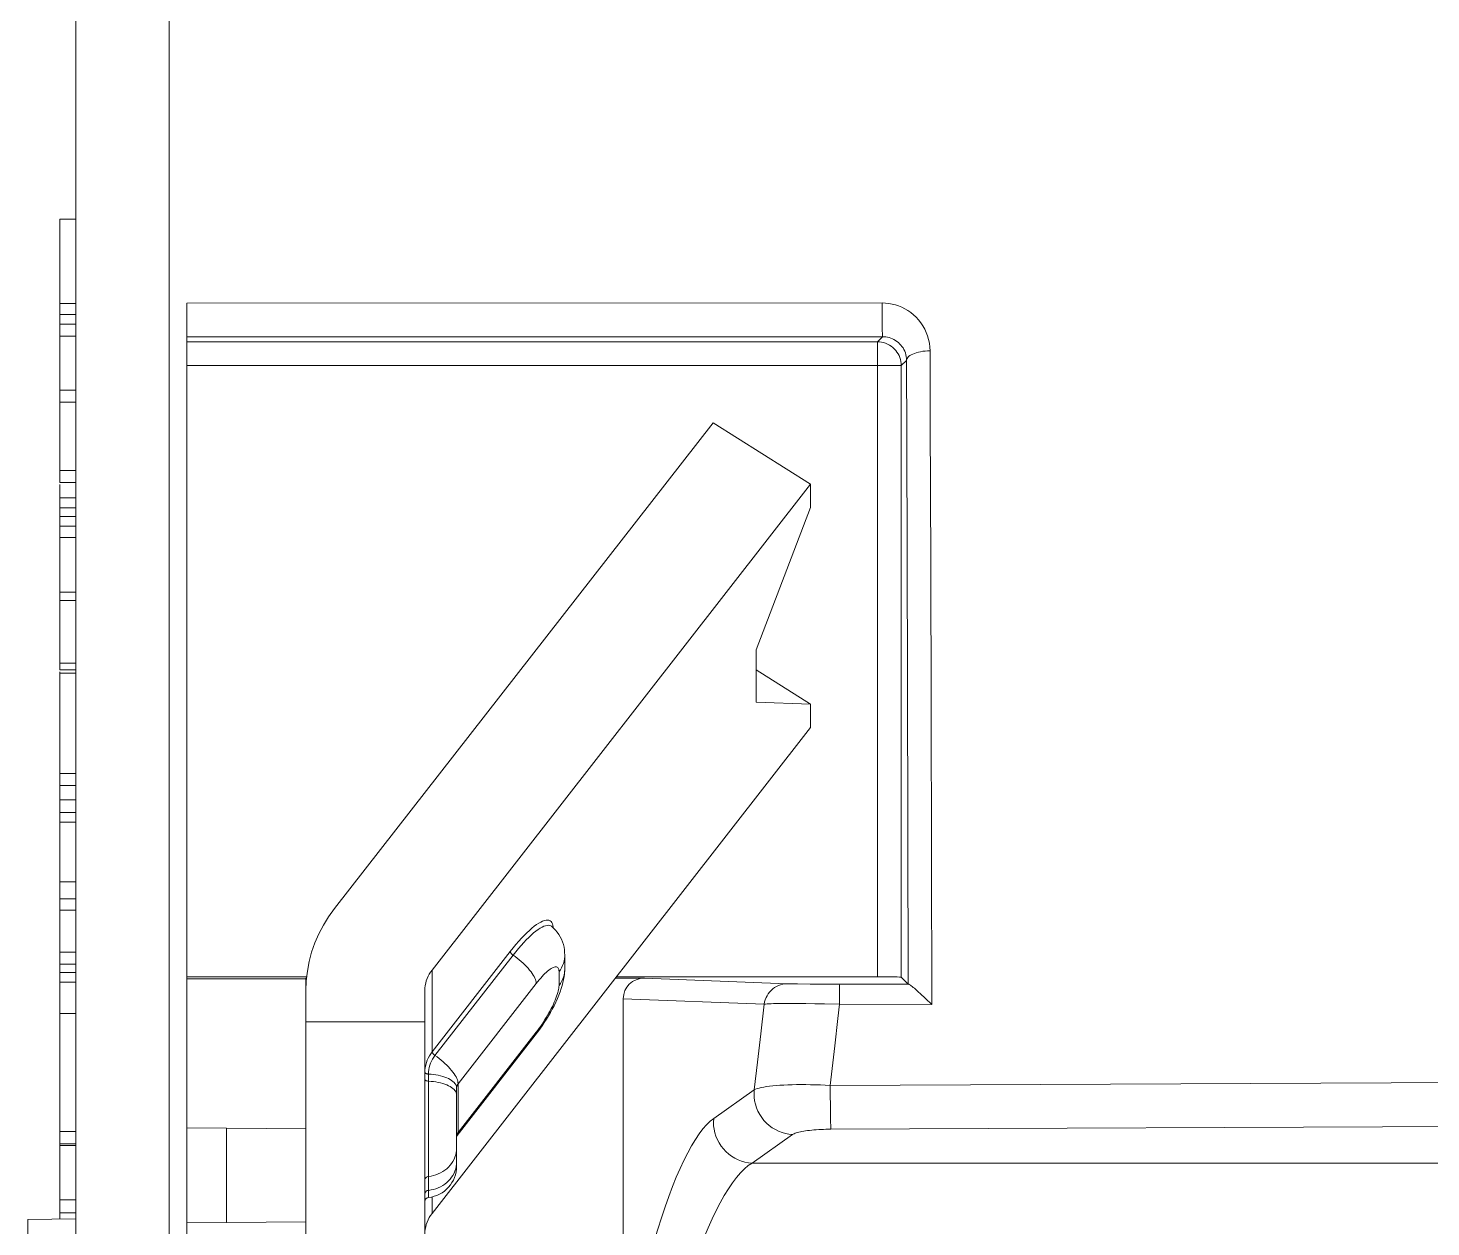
# Model space of a CAD drawing. Header units: millimetres. Extents: x -853320 to 19484, y -510814 to 9708.
# Drawn here: x 4042.63 to 4060.31, y 7475.96 to 7491.07 of the extents above; entities that cross this region are included whole.
import ezdxf

# ---------------------------------------------------------------- set-up
doc = ezdxf.new("R2010")
doc.units = ezdxf.units.MM
for name, color, linetype, lineweight in [('F_DIBOND_soffitto_cassone', 7, 'Continuous', 5), ('F_ELETTRICO', 22, 'Continuous', 5), ('F_PARETE_nuove', 5, 'Continuous', 5), ('F_TUBOLARE sez.40x40', 7, 'Continuous', 5)]:
    doc.layers.add(name, color=color, linetype=linetype, lineweight=lineweight)

# ---------------------------------------------------------------- blocks, each defined once
blk = doc.blocks.new('SCATOLA INCASSO_1 P_sezione e pianta')
at = {"layer": 'F_ELETTRICO'}
for p, q in [((55470.994, -13682.187), (55470.994, -13651.487)), ((55469.815, -13660.994), (55469.815, -13697.529)), ((55470.994, -13669.278), (55471.194, -13669.278)), ((55471.194, -13669.278), (55471.194, -13672.597)), ((55460.831, -13670.335), (55469.594, -13670.336)), ((55460.832, -13670.416), (55460.831, -13670.335)), ((55469.594, -13686.328), (55469.594, -13670.336)), ((55470.994, -13670.341), (55471.194, -13670.341)), ((55460.831, -13670.583), (55460.832, -13670.502)), ((55460.832, -13670.502), (55460.832, -13670.416)), ((55470.994, -13670.482), (55471.194, -13670.482)), ((55460.831, -13670.633), (55460.831, -13670.583)), ((55470.994, -13670.601), (55471.194, -13670.601)), ((55470.994, -13670.753), (55471.194, -13670.753)), ((55460.826, -13670.76), (55469.594, -13670.761)), ((55460.826, -13670.76), (55460.891, -13670.825)), ((55460.891, -13670.825), (55469.594, -13670.825)), ((55460.891, -13678.828), (55460.891, -13670.825)), ((55460.524, -13671.058), (55460.591, -13671.125)), ((55460.591, -13671.125), (55469.594, -13671.125)), ((55460.591, -13678.83), (55460.591, -13671.125)), ((55470.994, -13671.435), (55471.194, -13671.435)), ((55470.994, -13671.586), (55471.194, -13671.586)), ((55461.733, -13672.617), (55462.962, -13671.844)), ((55462.962, -13671.844), (55467.732, -13677.967)), ((55470.994, -13672.444), (55471.194, -13672.444)), ((55461.733, -13672.617), (55461.733, -13672.912)), ((55466.503, -13678.741), (55461.733, -13672.617)), ((55470.994, -13672.597), (55471.194, -13672.597)), ((55471.194, -13672.624), (55471.194, -13674.958)), ((55470.994, -13672.792), (55471.194, -13672.792)), ((55462.421, -13674.706), (55461.733, -13672.912)), ((55470.994, -13672.918), (55471.194, -13672.918)), ((55470.994, -13673.027), (55471.194, -13673.027)), ((55470.994, -13673.149), (55471.194, -13673.149)), ((55470.994, -13673.291), (55471.194, -13673.291)), ((55460.215, -13675.438), (55460.22, -13673.611)), ((55470.994, -13673.98), (55471.194, -13673.98)), ((55470.994, -13674.083), (55471.194, -13674.083)), ((55462.421, -13675.364), (55462.421, -13674.706)), ((55461.733, -13675.391), (55462.421, -13674.958)), ((55470.994, -13674.875), (55471.194, -13674.875)), ((55470.994, -13674.958), (55471.194, -13674.958)), ((55471.194, -13674.982), (55471.194, -13681.88)), ((55460.503, -13678.918), (55460.511, -13675.083)), ((55470.994, -13675.001), (55471.194, -13675.001)), ((55460.211, -13677.295), (55460.215, -13675.438)), ((55461.733, -13675.391), (55462.421, -13675.364)), ((55461.733, -13675.391), (55461.733, -13675.686)), ((55466.503, -13681.809), (55461.733, -13675.686)), ((55470.994, -13676.264), (55471.194, -13676.264)), ((55470.994, -13676.417), (55471.194, -13676.417)), ((55470.994, -13676.595), (55471.194, -13676.595)), ((55470.994, -13676.755), (55471.194, -13676.755)), ((55470.994, -13676.878), (55471.194, -13676.878)), ((55460.208, -13679.174), (55460.211, -13677.295)), ((55470.994, -13677.631), (55471.194, -13677.631)), ((55470.994, -13677.844), (55471.194, -13677.844)), ((55470.994, -13677.985), (55471.194, -13677.985)), ((55464.999, -13678.19), (55464.973, -13678.213)), ((55465.519, -13678.508), (55466.503, -13679.772)), ((55470.994, -13678.517), (55471.194, -13678.517)), ((55464.832, -13678.73), (55464.832, -13678.555)), ((55465.482, -13678.553), (55466.467, -13679.817)), ((55470.994, -13678.668), (55471.194, -13678.668)), ((55460.591, -13678.83), (55460.503, -13678.918)), ((55460.891, -13678.828), (55464.181, -13678.828)), ((55463.828, -13678.843), (55462.029, -13678.914)), ((55463.828, -13678.843), (55464.193, -13678.843)), ((55464.904, -13678.936), (55464.904, -13678.761)), ((55466.503, -13678.741), (55466.503, -13679.772)), ((55468.084, -13678.828), (55469.594, -13678.828)), ((55468.085, -13678.843), (55468.094, -13678.843)), ((55468.094, -13678.998), (55468.094, -13678.843)), ((55469.594, -13678.852), (55468.094, -13678.852)), ((55470.994, -13678.771), (55471.194, -13678.771)), ((55461.454, -13678.918), (55460.5, -13678.918)), ((55461.37, -13679.001), (55461.369, -13678.966)), ((55461.37, -13679.044), (55461.37, -13679.001)), ((55461.371, -13679.119), (55461.37, -13679.044)), ((55461.738, -13678.917), (55461.454, -13678.918)), ((55461.898, -13678.916), (55461.738, -13678.917)), ((55461.969, -13678.915), (55461.898, -13678.916)), ((55462.004, -13678.914), (55461.969, -13678.915)), ((55465.191, -13678.91), (55466.176, -13680.174)), ((55466.594, -13687.028), (55466.594, -13678.998)), ((55468.094, -13686.341), (55468.094, -13678.998)), ((55470.994, -13678.893), (55471.194, -13678.893)), ((55461.371, -13679.173), (55460.208, -13679.174)), ((55461.371, -13679.173), (55461.371, -13679.119)), ((55461.558, -13679.168), (55461.371, -13679.173)), ((55461.679, -13679.166), (55461.558, -13679.168)), ((55461.794, -13679.164), (55461.679, -13679.166)), ((55461.902, -13679.162), (55461.794, -13679.164)), ((55464.094, -13679.102), (55462.319, -13679.171)), ((55462.361, -13679.544), (55462.319, -13679.171)), ((55464.094, -13679.102), (55464.094, -13682.912)), ((55468.094, -13679.394), (55466.594, -13679.394)), ((55470.994, -13679.287), (55471.194, -13679.287)), ((55462.403, -13679.903), (55462.361, -13679.544)), ((55465.203, -13679.563), (55465.173, -13679.524)), ((55466.176, -13680.788), (55465.191, -13679.524)), ((55466.188, -13680.828), (55465.203, -13679.563)), ((55461.486, -13680.195), (55461.429, -13679.696)), ((55462.444, -13680.251), (55462.403, -13679.903)), ((55461.486, -13680.195), (55437.364, -13680.087)), ((55466.549, -13680.051), (55466.549, -13681.608)), ((55461.486, -13680.321), (55461.486, -13680.195)), ((55462.955, -13680.61), (55462.444, -13680.251)), ((55466.176, -13680.174), (55466.176, -13680.788)), ((55466.194, -13680.226), (55466.194, -13681.21)), ((55461.483, -13680.552), (55461.485, -13680.442)), ((55461.485, -13680.442), (55461.486, -13680.321)), ((55461.477, -13680.747), (55437.364, -13680.639)), ((55461.482, -13680.615), (55461.483, -13680.552)), ((55462.472, -13681.173), (55461.961, -13680.813)), ((55466.177, -13680.801), (55466.176, -13680.788)), ((55466.188, -13680.828), (55466.185, -13680.824)), ((55469.594, -13680.728), (55468.094, -13680.741)), ((55469.094, -13680.732), (55469.094, -13681.923)), ((55470.994, -13680.775), (55471.194, -13680.775)), ((55470.994, -13680.929), (55471.194, -13680.929)), ((55471.194, -13680.954), (55470.994, -13680.954)), ((55462.472, -13681.173), (55437.364, -13681.173)), ((55466.195, -13681.189), (55466.194, -13681.16)), ((55466.503, -13681.599), (55466.503, -13681.809)), ((55470.994, -13681.635), (55471.194, -13681.635)), ((55470.994, -13681.802), (55471.194, -13681.802)), ((55470.994, -13681.878), (55471.596, -13681.883)), ((55471.596, -13681.883), (55471.596, -13686.373)), ((55469.594, -13681.928), (55468.094, -13681.915))]:
    blk.add_line(p, q, dxfattribs=at)
for points in [[(55460.831, -13670.335), (55460.789, -13670.336), (55460.747, -13670.341), (55460.706, -13670.348), (55460.665, -13670.359), (55460.624, -13670.372), (55460.584, -13670.388), (55460.545, -13670.408), (55460.507, -13670.43), (55460.471, -13670.455), (55460.436, -13670.483), (55460.403, -13670.514), (55460.373, -13670.548), (55460.344, -13670.584), (55460.318, -13670.623), (55460.296, -13670.664), (55460.276, -13670.706), (55460.259, -13670.751), (55460.246, -13670.796), (55460.237, -13670.842), (55460.231, -13670.89), (55460.229, -13670.938)], [(55460.826, -13670.76), (55460.827, -13670.758), (55460.827, -13670.754), (55460.828, -13670.747), (55460.828, -13670.738), (55460.829, -13670.726), (55460.829, -13670.711), (55460.83, -13670.695), (55460.83, -13670.676), (55460.831, -13670.633)], [(55460.524, -13671.058), (55460.525, -13671.034), (55460.528, -13671.011), (55460.533, -13670.988), (55460.539, -13670.965), (55460.547, -13670.943), (55460.557, -13670.922), (55460.569, -13670.902), (55460.582, -13670.883), (55460.596, -13670.865), (55460.612, -13670.848), (55460.628, -13670.833), (55460.646, -13670.819), (55460.664, -13670.807), (55460.683, -13670.796), (55460.702, -13670.786), (55460.722, -13670.778), (55460.743, -13670.772), (55460.763, -13670.767), (55460.784, -13670.763), (55460.805, -13670.761), (55460.826, -13670.76)], [(55460.891, -13670.825), (55460.865, -13670.826), (55460.839, -13670.83), (55460.813, -13670.835), (55460.788, -13670.843), (55460.764, -13670.853), (55460.741, -13670.866), (55460.719, -13670.88), (55460.698, -13670.896), (55460.679, -13670.914), (55460.661, -13670.933), (55460.645, -13670.954), (55460.631, -13670.976), (55460.619, -13670.999), (55460.609, -13671.024), (55460.601, -13671.048), (55460.596, -13671.074), (55460.592, -13671.099), (55460.591, -13671.125)], [(55460.22, -13673.611), (55460.226, -13671.819), (55460.229, -13670.938)], [(55460.229, -13670.938), (55460.26, -13670.939), (55460.29, -13670.941), (55460.32, -13670.944), (55460.349, -13670.949), (55460.376, -13670.955), (55460.402, -13670.962), (55460.426, -13670.97), (55460.447, -13670.979), (55460.467, -13670.988), (55460.483, -13670.999), (55460.498, -13671.01), (55460.509, -13671.021), (55460.517, -13671.033), (55460.522, -13671.045), (55460.524, -13671.058)], [(55460.511, -13675.083), (55460.52, -13672.02), (55460.524, -13671.058)], [(55467.732, -13677.967), (55467.807, -13678.07), (55467.873, -13678.177), (55467.93, -13678.286), (55467.98, -13678.4), (55468.021, -13678.516), (55468.053, -13678.635), (55468.075, -13678.754), (55468.089, -13678.875), (55468.094, -13678.998)], [(55464.976, -13678.21), (55464.977, -13678.2), (55464.98, -13678.177)], [(55464.98, -13678.177), (55464.986, -13678.158), (55464.994, -13678.142), (55465.004, -13678.129), (55465.017, -13678.12), (55465.032, -13678.114), (55465.048, -13678.112), (55465.067, -13678.113), (55465.088, -13678.117), (55465.11, -13678.125), (55465.134, -13678.136), (55465.16, -13678.151), (55465.188, -13678.169), (55465.216, -13678.19), (55465.246, -13678.214), (55465.278, -13678.242), (55465.31, -13678.272), (55465.343, -13678.305), (55465.378, -13678.341), (55465.412, -13678.379), (55465.447, -13678.42), (55465.483, -13678.463), (55465.519, -13678.508)], [(55464.999, -13678.19), (55465.007, -13678.185), (55465.021, -13678.179), (55465.037, -13678.177), (55465.054, -13678.178), (55465.074, -13678.182), (55465.095, -13678.19), (55465.118, -13678.201), (55465.143, -13678.214), (55465.168, -13678.231), (55465.196, -13678.251), (55465.224, -13678.274), (55465.254, -13678.3), (55465.284, -13678.329), (55465.316, -13678.36), (55465.348, -13678.394), (55465.381, -13678.431), (55465.415, -13678.469), (55465.448, -13678.51), (55465.482, -13678.553)], [(55464.973, -13678.213), (55464.949, -13678.237), (55464.927, -13678.264), (55464.907, -13678.292), (55464.889, -13678.322), (55464.873, -13678.353), (55464.86, -13678.386), (55464.849, -13678.42), (55464.841, -13678.454), (55464.836, -13678.488), (55464.833, -13678.521), (55464.832, -13678.555)], [(55465.482, -13678.553), (55465.489, -13678.548), (55465.495, -13678.543), (55465.501, -13678.537), (55465.506, -13678.532), (55465.51, -13678.526), (55465.514, -13678.521), (55465.516, -13678.516), (55465.518, -13678.512), (55465.519, -13678.508)], [(55464.832, -13678.555), (55464.832, -13678.57), (55464.835, -13678.6), (55464.84, -13678.628), (55464.848, -13678.657), (55464.859, -13678.684), (55464.871, -13678.711), (55464.887, -13678.737), (55464.904, -13678.761)], [(55464.904, -13678.761), (55464.905, -13678.748), (55464.907, -13678.736), (55464.91, -13678.726), (55464.914, -13678.717), (55464.919, -13678.71), (55464.926, -13678.705), (55464.934, -13678.702), (55464.943, -13678.701), (55464.952, -13678.701), (55464.963, -13678.704), (55464.975, -13678.708), (55464.988, -13678.714), (55465.002, -13678.722), (55465.016, -13678.731), (55465.032, -13678.743), (55465.048, -13678.755), (55465.064, -13678.77), (55465.081, -13678.786), (55465.099, -13678.803), (55465.117, -13678.822), (55465.135, -13678.843), (55465.153, -13678.864), (55465.172, -13678.886), (55465.191, -13678.91)], [(55465.482, -13678.553), (55465.456, -13678.571), (55465.43, -13678.591), (55465.405, -13678.611), (55465.38, -13678.632), (55465.357, -13678.653), (55465.334, -13678.675), (55465.313, -13678.697), (55465.293, -13678.719), (55465.274, -13678.741), (55465.257, -13678.762), (55465.242, -13678.783), (55465.229, -13678.804), (55465.217, -13678.824), (55465.208, -13678.843), (55465.201, -13678.862), (55465.195, -13678.879), (55465.192, -13678.895), (55465.191, -13678.91)], [(55464.876, -13678.973), (55464.864, -13678.935), (55464.854, -13678.898), (55464.846, -13678.862), (55464.84, -13678.828), (55464.835, -13678.795), (55464.833, -13678.762), (55464.832, -13678.73)], [(55464.832, -13678.746), (55464.835, -13678.775), (55464.84, -13678.804), (55464.848, -13678.832), (55464.859, -13678.859), (55464.871, -13678.886), (55464.887, -13678.912), (55464.904, -13678.936)], [(55466.594, -13678.998), (55466.593, -13678.968), (55466.589, -13678.937), (55466.583, -13678.907), (55466.576, -13678.878), (55466.565, -13678.849), (55466.553, -13678.82), (55466.539, -13678.793), (55466.522, -13678.766), (55466.503, -13678.741)], [(55460.208, -13679.174), (55460.285, -13679.099), (55460.308, -13679.077), (55460.331, -13679.056), (55460.352, -13679.036), (55460.372, -13679.018), (55460.391, -13679.001), (55460.409, -13678.985), (55460.425, -13678.971), (55460.44, -13678.959), (55460.453, -13678.948), (55460.465, -13678.939), (55460.475, -13678.932), (55460.484, -13678.926), (55460.491, -13678.922), (55460.496, -13678.919), (55460.5, -13678.918)], [(55460.503, -13678.918), (55460.503, -13678.918), (55460.503, -13678.918), (55460.503, -13678.918), (55460.502, -13678.918), (55460.501, -13678.918), (55460.5, -13678.918)], [(55461.369, -13678.966), (55461.368, -13678.952), (55461.368, -13678.94), (55461.368, -13678.931), (55461.367, -13678.924), (55461.367, -13678.92), (55461.366, -13678.918)], [(55462.029, -13678.914), (55462.018, -13678.914), (55462.004, -13678.914)], [(55462.319, -13679.171), (55462.313, -13679.143), (55462.305, -13679.116), (55462.295, -13679.089), (55462.282, -13679.064), (55462.267, -13679.04), (55462.25, -13679.018), (55462.231, -13678.997), (55462.21, -13678.978), (55462.187, -13678.962), (55462.163, -13678.947), (55462.138, -13678.935), (55462.111, -13678.926), (55462.084, -13678.919), (55462.057, -13678.915), (55462.029, -13678.914)], [(55465.173, -13679.524), (55465.145, -13679.485), (55465.116, -13679.444), (55465.089, -13679.403), (55465.063, -13679.362), (55465.038, -13679.32), (55465.013, -13679.277), (55464.99, -13679.234), (55464.967, -13679.191), (55464.945, -13679.145), (55464.924, -13679.1), (55464.906, -13679.056), (55464.89, -13679.014), (55464.876, -13678.973)], [(55465.191, -13679.524), (55465.172, -13679.499), (55465.153, -13679.474), (55465.135, -13679.448), (55465.117, -13679.421), (55465.099, -13679.394), (55465.081, -13679.366), (55465.064, -13679.339), (55465.048, -13679.31), (55465.032, -13679.282), (55465.016, -13679.254), (55465.002, -13679.227), (55464.988, -13679.199), (55464.975, -13679.172), (55464.963, -13679.146), (55464.952, -13679.12), (55464.943, -13679.095), (55464.934, -13679.071), (55464.926, -13679.048), (55464.919, -13679.026), (55464.914, -13679.006), (55464.91, -13678.986), (55464.907, -13678.968), (55464.905, -13678.952), (55464.904, -13678.936)], [(55461.429, -13679.696), (55461.391, -13679.35), (55461.371, -13679.173)], [(55462.319, -13679.171), (55462.303, -13679.17), (55462.283, -13679.168), (55462.259, -13679.167), (55462.232, -13679.165), (55462.202, -13679.164), (55462.168, -13679.163), (55462.131, -13679.163), (55462.09, -13679.162), (55462.047, -13679.162), (55462.001, -13679.162), (55461.902, -13679.162)], [(55465.203, -13679.563), (55465.201, -13679.56), (55465.195, -13679.549), (55465.192, -13679.537), (55465.191, -13679.524)], [(55466.467, -13679.817), (55466.441, -13679.835), (55466.415, -13679.855), (55466.39, -13679.875), (55466.365, -13679.896), (55466.342, -13679.917), (55466.319, -13679.939), (55466.298, -13679.961), (55466.278, -13679.983), (55466.259, -13680.005), (55466.242, -13680.026), (55466.227, -13680.048), (55466.214, -13680.068), (55466.202, -13680.088), (55466.193, -13680.108), (55466.185, -13680.126), (55466.18, -13680.143), (55466.177, -13680.159), (55466.176, -13680.174)], [(55466.467, -13679.817), (55466.472, -13679.813), (55466.477, -13679.809), (55466.481, -13679.805), (55466.485, -13679.801), (55466.489, -13679.797), (55466.493, -13679.793), (55466.496, -13679.789), (55466.499, -13679.785), (55466.501, -13679.781), (55466.502, -13679.778), (55466.503, -13679.775), (55466.503, -13679.772)], [(55466.467, -13679.817), (55466.483, -13679.839), (55466.498, -13679.863), (55466.511, -13679.888), (55466.523, -13679.914), (55466.532, -13679.941), (55466.54, -13679.968), (55466.545, -13679.996), (55466.548, -13680.023), (55466.549, -13680.051)], [(55466.503, -13679.772), (55466.521, -13679.797), (55466.538, -13679.823), (55466.552, -13679.85), (55466.565, -13679.878), (55466.575, -13679.908), (55466.583, -13679.938), (55466.589, -13679.968), (55466.593, -13679.999), (55466.594, -13680.03)], [(55466.549, -13680.051), (55466.517, -13680.054), (55466.486, -13680.057), (55466.455, -13680.061), (55466.425, -13680.067), (55466.396, -13680.073), (55466.369, -13680.081), (55466.343, -13680.089), (55466.318, -13680.099), (55466.296, -13680.109), (55466.275, -13680.12), (55466.257, -13680.131), (55466.24, -13680.144), (55466.226, -13680.157), (55466.215, -13680.17), (55466.206, -13680.184), (55466.199, -13680.197), (55466.195, -13680.212), (55466.194, -13680.226)], [(55466.549, -13680.051), (55466.555, -13680.051), (55466.561, -13680.05), (55466.567, -13680.049), (55466.572, -13680.048), (55466.577, -13680.046), (55466.581, -13680.044), (55466.585, -13680.042), (55466.588, -13680.04), (55466.591, -13680.038), (55466.592, -13680.035), (55466.593, -13680.032), (55466.594, -13680.03)], [(55466.549, -13680.141), (55466.557, -13680.141), (55466.565, -13680.139), (55466.572, -13680.138), (55466.578, -13680.135), (55466.584, -13680.133), (55466.588, -13680.13), (55466.591, -13680.127), (55466.593, -13680.123), (55466.594, -13680.12)], [(55462.444, -13680.251), (55462.427, -13680.243), (55462.407, -13680.235), (55462.383, -13680.228), (55462.355, -13680.222), (55462.324, -13680.216), (55462.289, -13680.21), (55462.251, -13680.205), (55462.211, -13680.201), (55462.167, -13680.197), (55462.12, -13680.193), (55462.071, -13680.19), (55462.02, -13680.188), (55461.966, -13680.186), (55461.91, -13680.185), (55461.853, -13680.185), (55461.794, -13680.185), (55461.734, -13680.186), (55461.673, -13680.187), (55461.611, -13680.189), (55461.549, -13680.192), (55461.486, -13680.195)], [(55461.961, -13680.813), (55462.006, -13680.809), (55462.051, -13680.801), (55462.094, -13680.789), (55462.137, -13680.772), (55462.178, -13680.752), (55462.218, -13680.728), (55462.255, -13680.7), (55462.289, -13680.67), (55462.321, -13680.636), (55462.35, -13680.599), (55462.375, -13680.56), (55462.397, -13680.519), (55462.415, -13680.477), (55462.429, -13680.433), (55462.439, -13680.388), (55462.445, -13680.342), (55462.446, -13680.296), (55462.444, -13680.251)], [(55466.176, -13680.174), (55466.179, -13680.179), (55466.183, -13680.184), (55466.186, -13680.19), (55466.188, -13680.196), (55466.19, -13680.202), (55466.192, -13680.208), (55466.193, -13680.214), (55466.194, -13680.22), (55466.194, -13680.226)], [(55466.215, -13680.26), (55466.206, -13680.273), (55466.199, -13680.287), (55466.195, -13680.301), (55466.194, -13680.316)], [(55466.549, -13680.141), (55466.517, -13680.144), (55466.486, -13680.147), (55466.455, -13680.151), (55466.425, -13680.157), (55466.396, -13680.163), (55466.369, -13680.171), (55466.343, -13680.179), (55466.318, -13680.189), (55466.296, -13680.199), (55466.275, -13680.21), (55466.257, -13680.221), (55466.24, -13680.234), (55466.226, -13680.246), (55466.215, -13680.26)], [(55461.477, -13680.747), (55461.478, -13680.738), (55461.479, -13680.725), (55461.48, -13680.709), (55461.48, -13680.69), (55461.481, -13680.668), (55461.482, -13680.615)], [(55462.472, -13681.173), (55462.517, -13681.169), (55462.562, -13681.161), (55462.606, -13681.149), (55462.648, -13681.132), (55462.69, -13681.112), (55462.729, -13681.088), (55462.766, -13681.06), (55462.801, -13681.029), (55462.832, -13680.996), (55462.861, -13680.959), (55462.886, -13680.92), (55462.908, -13680.879), (55462.926, -13680.836), (55462.94, -13680.792), (55462.95, -13680.747), (55462.956, -13680.702), (55462.957, -13680.656), (55462.955, -13680.61)], [(55463.829, -13682.622), (55463.789, -13682.462), (55463.747, -13682.305), (55463.703, -13682.153), (55463.659, -13682.005), (55463.614, -13681.863), (55463.568, -13681.726), (55463.521, -13681.595), (55463.474, -13681.47), (55463.426, -13681.352), (55463.378, -13681.242), (55463.33, -13681.139), (55463.281, -13681.043), (55463.233, -13680.956), (55463.185, -13680.877), (55463.138, -13680.806), (55463.091, -13680.743), (55463.045, -13680.69), (55463, -13680.646), (55462.955, -13680.61)], [(55461.961, -13680.813), (55461.952, -13680.808), (55461.942, -13680.803), (55461.93, -13680.798), (55461.916, -13680.793), (55461.9, -13680.788), (55461.883, -13680.784), (55461.863, -13680.779), (55461.843, -13680.775), (55461.821, -13680.771), (55461.797, -13680.768), (55461.772, -13680.764), (55461.746, -13680.761), (55461.719, -13680.758), (55461.691, -13680.756), (55461.662, -13680.753), (55461.632, -13680.751), (55461.602, -13680.75), (55461.571, -13680.749), (55461.54, -13680.748), (55461.509, -13680.747), (55461.477, -13680.747)], [(55466.188, -13680.809), (55466.186, -13680.804), (55466.183, -13680.798), (55466.179, -13680.793), (55466.176, -13680.788)], [(55466.185, -13680.824), (55466.18, -13680.814), (55466.177, -13680.801)], [(55466.194, -13680.839), (55466.194, -13680.833), (55466.193, -13680.827), (55466.192, -13680.821), (55466.19, -13680.815), (55466.188, -13680.809)], [(55466.188, -13680.828), (55466.19, -13680.83), (55466.191, -13680.833), (55466.192, -13680.834), (55466.193, -13680.836), (55466.193, -13680.837), (55466.194, -13680.838), (55466.194, -13680.839), (55466.194, -13680.839), (55466.194, -13680.839)], [(55466.549, -13681.341), (55466.517, -13681.337), (55466.486, -13681.33), (55466.455, -13681.321), (55466.425, -13681.31), (55466.396, -13681.297), (55466.369, -13681.281), (55466.343, -13681.264), (55466.318, -13681.245), (55466.296, -13681.224), (55466.275, -13681.201), (55466.257, -13681.177), (55466.24, -13681.152), (55466.226, -13681.126), (55466.215, -13681.099), (55466.206, -13681.071), (55466.199, -13681.042), (55466.195, -13681.013), (55466.194, -13680.984)], [(55463.409, -13683.128), (55463.396, -13683.075), (55463.354, -13682.925), (55463.311, -13682.779), (55463.267, -13682.635), (55463.221, -13682.496), (55463.174, -13682.361), (55463.125, -13682.232), (55463.076, -13682.107), (55463.026, -13681.989), (55462.975, -13681.877), (55462.924, -13681.772), (55462.873, -13681.673), (55462.821, -13681.582), (55462.77, -13681.499), (55462.719, -13681.424), (55462.668, -13681.357), (55462.618, -13681.298), (55462.568, -13681.248), (55462.52, -13681.206), (55462.472, -13681.173)], [(55466.549, -13681.517), (55466.517, -13681.512), (55466.486, -13681.506), (55466.455, -13681.497), (55466.425, -13681.485), (55466.396, -13681.472), (55466.369, -13681.457), (55466.343, -13681.439), (55466.318, -13681.42), (55466.296, -13681.399), (55466.275, -13681.377), (55466.257, -13681.353), (55466.24, -13681.328), (55466.226, -13681.301), (55466.215, -13681.274), (55466.206, -13681.246), (55466.199, -13681.218), (55466.195, -13681.189)], [(55466.549, -13681.341), (55466.557, -13681.343), (55466.565, -13681.345), (55466.572, -13681.349), (55466.578, -13681.354), (55466.584, -13681.359), (55466.588, -13681.365), (55466.591, -13681.372), (55466.593, -13681.379), (55466.594, -13681.386)], [(55466.549, -13681.517), (55466.557, -13681.518), (55466.565, -13681.521), (55466.572, -13681.524), (55466.578, -13681.529), (55466.584, -13681.534), (55466.588, -13681.54), (55466.591, -13681.547), (55466.593, -13681.554), (55466.594, -13681.562)], [(55466.594, -13682.067), (55466.593, -13682.036), (55466.589, -13682.006), (55466.583, -13681.976), (55466.576, -13681.946), (55466.565, -13681.917), (55466.553, -13681.889), (55466.539, -13681.861), (55466.522, -13681.835), (55466.503, -13681.809)]]:
    blk.add_lwpolyline(points, dxfattribs=at)
for centre, radius, start, end in [((55466.594, -13681.21), 0.4, 180, 263.6206), ((55466.544, -13681.657), 0.05, 0.0007, 83.6207)]:
    blk.add_arc(centre, radius, start, end, dxfattribs=at)
for centre, major_axis, ratio, start_param, end_param in [((55460.891, -13678.83), (0.3, 0), 0.008727, 1.570796, 3.132866), ((55463.783, -13679.145), (0.254, 0.207), 0.863519, -0.614789, 0.812665)]:
    blk.add_ellipse(centre, major_axis=major_axis, ratio=ratio, start_param=start_param, end_param=end_param, dxfattribs=at)
blk = doc.blocks.new('BAGNO_camera doppia_rev.01_pianta')
at = {"layer": 'F_TUBOLARE sez.40x40', "true_color": 0x636466}
h = blk.add_hatch(color=251, dxfattribs=at)
h.dxf.hatch_style = 1
h.paths.add_polyline_path([(17970.638, 22475.66), (17930.638, 22475.66), (17930.638, 22995.66), (17970.638, 22995.66)])
h.paths.add_polyline_path([(17969.138, 22475.66), (17932.138, 22475.66), (17932.138, 22995.66), (17969.138, 22995.66)], flags=17)
at = {"layer": 'F_DIBOND_soffitto_cassone', "color": 1, "xscale": -1}
blk.add_blockref('SCATOLA INCASSO_1 P_sezione e pianta', (73412.001, 36269.788), dxfattribs=at)

msp = doc.modelspace()

# ---------------------------------------------------------------- block references
at = {"layer": 'F_PARETE_nuove'}
msp.add_blockref('BAGNO_camera doppia_rev.01_pianta', (-13897.772, -15111.845), dxfattribs=at)

doc.saveas('drawing.dxf')
